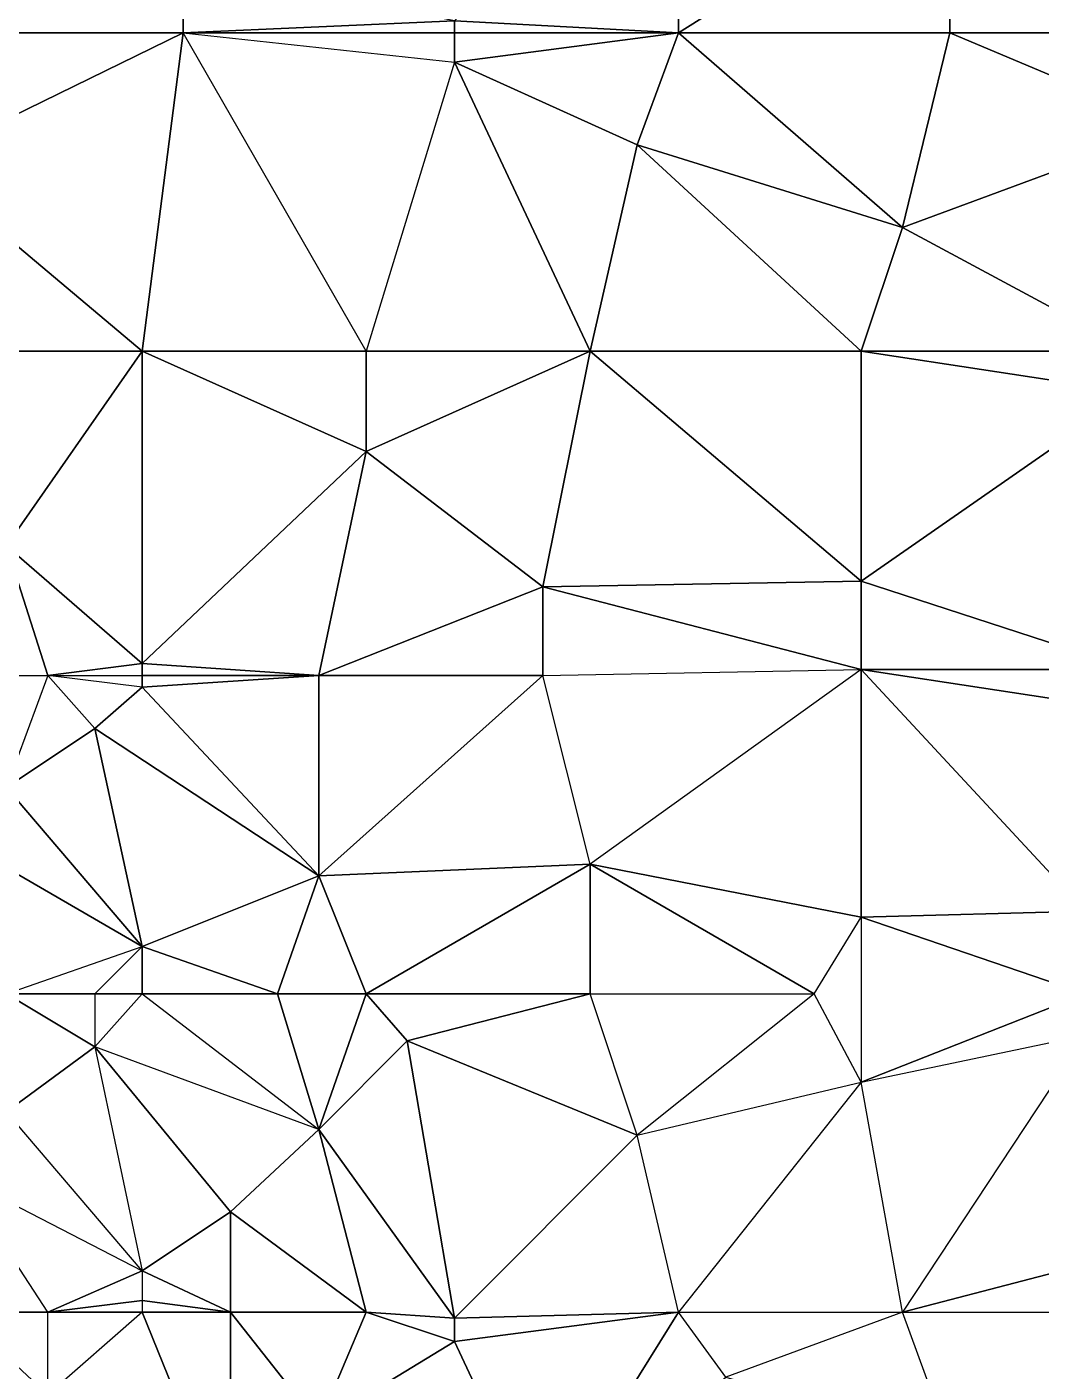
# Model space of a CAD drawing. Header units: metres. Extents: x 121.06818 to 121.07159, y 3.17836 to 3.18313.
# Drawn here: x 121.0710715 to 121.0712435, y 3.180307 to 3.180535 of the extents above; entities that cross this region are included whole.
import ezdxf

# ---------------------------------------------------------------- set-up
doc = ezdxf.new("R2010")
doc.units = ezdxf.units.M

msp = doc.modelspace()

# ---------------------------------------------------------------- linework, layer by layer
at = {"layer": 'DELAUNEY11196', "color": 252}
msp.add_3dface([(121.071106, 3.18028, 0.01051), (121.071121, 3.180298, 0.01052), (121.071106, 3.180317, 0.01051)], dxfattribs=at)
at = {"layer": 'DELAUNEY11225', "color": 252}
msp.add_3dface([(121.071159, 3.18028, 0.01053), (121.07119, 3.180306, 0.01054), (121.071182, 3.180317, 0.01054)], dxfattribs=at)
at = {"layer": 'DELAUNEY11226', "color": 252}
msp.add_3dface([(121.071228, 3.180295, 0.01055), (121.071266, 3.180305, 0.01056), (121.071266, 3.180317, 0.01056)], dxfattribs=at)
at = {"layer": 'DELAUNEY11238', "color": 252}
msp.add_3dface([(121.07106, 3.180288, 0.01048), (121.071075, 3.180303, 0.01049), (121.07106, 3.180317, 0.01048)], dxfattribs=at)
at = {"layer": 'DELAUNEY11239', "color": 252}
msp.add_3dface([(121.071121, 3.180298, 0.01052), (121.071159, 3.18028, 0.01053), (121.071144, 3.180312, 0.01053)], dxfattribs=at)
at = {"layer": 'DELAUNEY11246', "color": 252}
msp.add_3dface([(121.07119, 3.180306, 0.01054), (121.071228, 3.180295, 0.01055), (121.07122, 3.180317, 0.01055)], dxfattribs=at)
at = {"layer": 'DELAUNEY11262', "color": 252}
msp.add_3dface([(121.071075, 3.180303, 0.01049), (121.071106, 3.18028, 0.01051), (121.071091, 3.180317, 0.0105)], dxfattribs=at)
at = {"layer": 'DELAUNEY11263', "color": 252}
msp.add_3dface([(121.071121, 3.180298, 0.01052), (121.071144, 3.180312, 0.01053), (121.071129, 3.180317, 0.01052)], dxfattribs=at)
at = {"layer": 'DELAUNEY11264', "color": 252}
msp.add_3dface([(121.071144, 3.180312, 0.01053), (121.071159, 3.18028, 0.01053), (121.071182, 3.180317, 0.01054)], dxfattribs=at)
at = {"layer": 'DELAUNEY11295', "color": 252}
msp.add_3dface([(121.071091, 3.180317, 0.0105), (121.071075, 3.180303, 0.01049), (121.071075, 3.180317, 0.01049)], dxfattribs=at)
at = {"layer": 'DELAUNEY11296', "color": 252}
msp.add_3dface([(121.071091, 3.180317, 0.0105), (121.071106, 3.18028, 0.01051), (121.071106, 3.180317, 0.01051)], dxfattribs=at)
at = {"layer": 'DELAUNEY11306', "color": 252}
msp.add_3dface([(121.071091, 3.180317, 0.0105), (121.071106, 3.180317, 0.01051), (121.071091, 3.180319, 0.0105)], dxfattribs=at)
at = {"layer": 'DELAUNEY11307', "color": 252}
msp.add_3dface([(121.071106, 3.180317, 0.01051), (121.071121, 3.180298, 0.01052), (121.071129, 3.180317, 0.01052)], dxfattribs=at)
at = {"layer": 'DELAUNEY11308', "color": 252}
msp.add_3dface([(121.07119, 3.180306, 0.01054), (121.071182, 3.180317, 0.01054), (121.07122, 3.180317, 0.01055)], dxfattribs=at)
at = {"layer": 'DELAUNEY11309', "color": 252}
msp.add_3dface([(121.071228, 3.180295, 0.01055), (121.07122, 3.180317, 0.01055), (121.071266, 3.180317, 0.01056)], dxfattribs=at)
at = {"layer": 'DELAUNEY11324', "color": 252}
msp.add_3dface([(121.071144, 3.180312, 0.01053), (121.071182, 3.180317, 0.01054), (121.071144, 3.180316, 0.01053)], dxfattribs=at)
at = {"layer": 'DELAUNEY11343', "color": 252}
msp.add_3dface([(121.07106, 3.180317, 0.01048), (121.071075, 3.180303, 0.01049), (121.071075, 3.180317, 0.01049)], dxfattribs=at)
at = {"layer": 'DELAUNEY11344', "color": 252}
msp.add_3dface([(121.071129, 3.180317, 0.01052), (121.071144, 3.180312, 0.01053), (121.071144, 3.180316, 0.01053)], dxfattribs=at)
at = {"layer": 'DELAUNEY11381', "color": 252}
msp.add_3dface([(121.07106, 3.180317, 0.01048), (121.071075, 3.180317, 0.01049), (121.07106, 3.18034, 0.01048)], dxfattribs=at)
at = {"layer": 'DELAUNEY11382', "color": 252}
msp.add_3dface([(121.071091, 3.180317, 0.0105), (121.071075, 3.180317, 0.01049), (121.071091, 3.180319, 0.0105)], dxfattribs=at)
at = {"layer": 'DELAUNEY11383', "color": 252}
msp.add_3dface([(121.071106, 3.180317, 0.01051), (121.071129, 3.180317, 0.01052), (121.071106, 3.180334, 0.01051)], dxfattribs=at)
at = {"layer": 'DELAUNEY11400', "color": 252}
msp.add_3dface([(121.07122, 3.180317, 0.01055), (121.071266, 3.180317, 0.01056), (121.071266, 3.180329, 0.01056)], dxfattribs=at)
at = {"layer": 'DELAUNEY11411', "color": 252}
msp.add_3dface([(121.071091, 3.180319, 0.0105), (121.071075, 3.180317, 0.01049), (121.071091, 3.180324, 0.0105)], dxfattribs=at)
at = {"layer": 'DELAUNEY11412', "color": 252}
msp.add_3dface([(121.071129, 3.180317, 0.01052), (121.071144, 3.180316, 0.01053), (121.071121, 3.180348, 0.01052)], dxfattribs=at)
at = {"layer": 'DELAUNEY11413', "color": 252}
msp.add_3dface([(121.071144, 3.180316, 0.01053), (121.071182, 3.180317, 0.01054), (121.071175, 3.180347, 0.01054)], dxfattribs=at)
at = {"layer": 'DELAUNEY11424', "color": 252}
msp.add_3dface([(121.071091, 3.180319, 0.0105), (121.071106, 3.180317, 0.01051), (121.071091, 3.180324, 0.0105)], dxfattribs=at)
at = {"layer": 'DELAUNEY11437', "color": 252}
msp.add_3dface([(121.071091, 3.180324, 0.0105), (121.071075, 3.180317, 0.01049), (121.07106, 3.18034, 0.01048)], dxfattribs=at)
at = {"layer": 'DELAUNEY11438', "color": 252}
msp.add_3dface([(121.071091, 3.180324, 0.0105), (121.071106, 3.180317, 0.01051), (121.071106, 3.180334, 0.01051)], dxfattribs=at)
at = {"layer": 'DELAUNEY11450', "color": 252}
msp.add_3dface([(121.071091, 3.180324, 0.0105), (121.071106, 3.180334, 0.01051), (121.071083, 3.180362, 0.0105)], dxfattribs=at)
at = {"layer": 'DELAUNEY11451', "color": 252}
msp.add_3dface([(121.071182, 3.180317, 0.01054), (121.07122, 3.180317, 0.01055), (121.071213, 3.180356, 0.01055)], dxfattribs=at)
at = {"layer": 'DELAUNEY11452', "color": 252}
msp.add_3dface([(121.07122, 3.180317, 0.01055), (121.071266, 3.180329, 0.01056), (121.071251, 3.180364, 0.01056)], dxfattribs=at)
at = {"layer": 'DELAUNEY11457', "color": 252}
msp.add_3dface([(121.071106, 3.180334, 0.01051), (121.071129, 3.180317, 0.01052), (121.071121, 3.180348, 0.01052)], dxfattribs=at)
at = {"layer": 'DELAUNEY11465', "color": 252}
msp.add_3dface([(121.071144, 3.180316, 0.01053), (121.071175, 3.180347, 0.01054), (121.071136, 3.180363, 0.01053)], dxfattribs=at)
at = {"layer": 'DELAUNEY11466', "color": 252}
msp.add_3dface([(121.071182, 3.180317, 0.01054), (121.071175, 3.180347, 0.01054), (121.071213, 3.180356, 0.01055)], dxfattribs=at)
at = {"layer": 'DELAUNEY11486', "color": 252}
msp.add_3dface([(121.071106, 3.180334, 0.01051), (121.071121, 3.180348, 0.01052), (121.071083, 3.180362, 0.0105)], dxfattribs=at)
at = {"layer": 'DELAUNEY11487', "color": 252}
msp.add_3dface([(121.07122, 3.180317, 0.01055), (121.071213, 3.180356, 0.01055), (121.071251, 3.180364, 0.01056)], dxfattribs=at)
at = {"layer": 'DELAUNEY11494', "color": 252}
msp.add_3dface([(121.07106, 3.18034, 0.01048), (121.071091, 3.180324, 0.0105), (121.071068, 3.180351, 0.01049)], dxfattribs=at)
at = {"layer": 'DELAUNEY11496', "color": 252}
msp.add_3dface([(121.071091, 3.180324, 0.0105), (121.071068, 3.180351, 0.01049), (121.071083, 3.180362, 0.0105)], dxfattribs=at)
at = {"layer": 'DELAUNEY11497', "color": 252}
msp.add_3dface([(121.071121, 3.180348, 0.01052), (121.071144, 3.180316, 0.01053), (121.071136, 3.180363, 0.01053)], dxfattribs=at)
at = {"layer": 'DELAUNEY11515', "color": 252}
msp.add_3dface([(121.071175, 3.180347, 0.01054), (121.071213, 3.180356, 0.01055), (121.071205, 3.180371, 0.01055)], dxfattribs=at)
at = {"layer": 'DELAUNEY11527', "color": 252}
msp.add_3dface([(121.071121, 3.180348, 0.01052), (121.071136, 3.180363, 0.01053), (121.071129, 3.180371, 0.01053)], dxfattribs=at)
at = {"layer": 'DELAUNEY11539', "color": 252}
msp.add_3dface([(121.071083, 3.180362, 0.0105), (121.071068, 3.180351, 0.01049), (121.071068, 3.180371, 0.01049)], dxfattribs=at)
at = {"layer": 'DELAUNEY11540', "color": 252}
msp.add_3dface([(121.071136, 3.180363, 0.01053), (121.071175, 3.180347, 0.01054), (121.071167, 3.180371, 0.01054)], dxfattribs=at)
at = {"layer": 'DELAUNEY11541', "color": 252}
msp.add_3dface([(121.071213, 3.180356, 0.01055), (121.071251, 3.180364, 0.01056), (121.071251, 3.180371, 0.01056)], dxfattribs=at)
at = {"layer": 'DELAUNEY11603', "color": 252}
msp.add_3dface([(121.071083, 3.180362, 0.0105), (121.071091, 3.180371, 0.01051), (121.071121, 3.180348, 0.01052)], dxfattribs=at)
at = {"layer": 'DELAUNEY11604', "color": 252}
msp.add_3dface([(121.071083, 3.180362, 0.0105), (121.071091, 3.180371, 0.01051), (121.071083, 3.180371, 0.0105)], dxfattribs=at)
at = {"layer": 'DELAUNEY11605', "color": 252}
msp.add_3dface([(121.071091, 3.180371, 0.01051), (121.071121, 3.180348, 0.01052), (121.071114, 3.180371, 0.01052)], dxfattribs=at)
at = {"layer": 'DELAUNEY11606', "color": 252}
msp.add_3dface([(121.071114, 3.180371, 0.01052), (121.071121, 3.180348, 0.01052), (121.071129, 3.180371, 0.01053)], dxfattribs=at)
at = {"layer": 'DELAUNEY11607', "color": 252}
msp.add_3dface([(121.071136, 3.180363, 0.01053), (121.071167, 3.180371, 0.01054), (121.071129, 3.180371, 0.01053)], dxfattribs=at)
at = {"layer": 'DELAUNEY11608', "color": 252}
msp.add_3dface([(121.071175, 3.180347, 0.01054), (121.071167, 3.180371, 0.01054), (121.071205, 3.180371, 0.01055)], dxfattribs=at)
at = {"layer": 'DELAUNEY11623', "color": 252}
msp.add_3dface([(121.071091, 3.180371, 0.01051), (121.071114, 3.180371, 0.01052), (121.071091, 3.180379, 0.01051)], dxfattribs=at)
at = {"layer": 'DELAUNEY11624', "color": 252}
msp.add_3dface([(121.071213, 3.180356, 0.01055), (121.071205, 3.180371, 0.01055), (121.071213, 3.180384, 0.01055)], dxfattribs=at)
at = {"layer": 'DELAUNEY11642', "color": 252}
msp.add_3dface([(121.071083, 3.180362, 0.0105), (121.071068, 3.180371, 0.01049), (121.071083, 3.180371, 0.0105)], dxfattribs=at)
at = {"layer": 'DELAUNEY11643', "color": 252}
msp.add_3dface([(121.071114, 3.180371, 0.01052), (121.071129, 3.180371, 0.01053), (121.071121, 3.180391, 0.01053)], dxfattribs=at)
at = {"layer": 'DELAUNEY11666', "color": 252}
msp.add_3dface([(121.071083, 3.180371, 0.0105), (121.071068, 3.180371, 0.01049), (121.071091, 3.180379, 0.01051)], dxfattribs=at)
at = {"layer": 'DELAUNEY11667', "color": 252}
msp.add_3dface([(121.071167, 3.180371, 0.01054), (121.071205, 3.180371, 0.01055), (121.071167, 3.180393, 0.01054)], dxfattribs=at)
at = {"layer": 'DELAUNEY11668', "color": 252}
msp.add_3dface([(121.071213, 3.180356, 0.01055), (121.071251, 3.180371, 0.01056), (121.071213, 3.180384, 0.01055)], dxfattribs=at)
at = {"layer": 'DELAUNEY11680', "color": 252}
msp.add_3dface([(121.071083, 3.180371, 0.0105), (121.071091, 3.180371, 0.01051), (121.071091, 3.180379, 0.01051)], dxfattribs=at)
at = {"layer": 'DELAUNEY11697', "color": 252}
msp.add_3dface([(121.071205, 3.180371, 0.01055), (121.071213, 3.180384, 0.01055), (121.071167, 3.180393, 0.01054)], dxfattribs=at)
at = {"layer": 'DELAUNEY11698', "color": 252}
msp.add_3dface([(121.071213, 3.180384, 0.01055), (121.071251, 3.180371, 0.01056), (121.071251, 3.180385, 0.01056)], dxfattribs=at)
at = {"layer": 'DELAUNEY11718', "color": 252}
msp.add_3dface([(121.071091, 3.180379, 0.01051), (121.071114, 3.180371, 0.01052), (121.071121, 3.180391, 0.01053)], dxfattribs=at)
at = {"layer": 'DELAUNEY11727', "color": 252}
msp.add_3dface([(121.071121, 3.180391, 0.01053), (121.071129, 3.180371, 0.01053), (121.071167, 3.180393, 0.01054)], dxfattribs=at)
at = {"layer": 'DELAUNEY11734', "color": 252}
msp.add_3dface([(121.071129, 3.180371, 0.01053), (121.071167, 3.180371, 0.01054), (121.071167, 3.180393, 0.01054)], dxfattribs=at)
at = {"layer": 'DELAUNEY11735', "color": 252}
msp.add_3dface([(121.071213, 3.180384, 0.01055), (121.071251, 3.180385, 0.01056), (121.071213, 3.180426, 0.01055)], dxfattribs=at)
at = {"layer": 'DELAUNEY11751', "color": 252}
msp.add_3dface([(121.071068, 3.180371, 0.01049), (121.071091, 3.180379, 0.01051), (121.07106, 3.180397, 0.01049)], dxfattribs=at)
at = {"layer": 'DELAUNEY11762', "color": 252}
msp.add_3dface([(121.071091, 3.180379, 0.01051), (121.071121, 3.180391, 0.01053), (121.071083, 3.180416, 0.01051)], dxfattribs=at)
at = {"layer": 'DELAUNEY11774', "color": 252}
msp.add_3dface([(121.07106, 3.180397, 0.01049), (121.071091, 3.180379, 0.01051), (121.071068, 3.180406, 0.0105)], dxfattribs=at)
at = {"layer": 'DELAUNEY11775', "color": 252}
msp.add_3dface([(121.071167, 3.180393, 0.01054), (121.071213, 3.180384, 0.01055), (121.071213, 3.180426, 0.01055)], dxfattribs=at)
at = {"layer": 'DELAUNEY11783', "color": 252}
msp.add_3dface([(121.071068, 3.180406, 0.0105), (121.071091, 3.180379, 0.01051), (121.071083, 3.180416, 0.01051)], dxfattribs=at)
at = {"layer": 'DELAUNEY11784', "color": 252}
msp.add_3dface([(121.071121, 3.180391, 0.01053), (121.071167, 3.180393, 0.01054), (121.071159, 3.180425, 0.01054)], dxfattribs=at)
at = {"layer": 'DELAUNEY11823', "color": 252}
msp.add_3dface([(121.071068, 3.180406, 0.0105), (121.071083, 3.180416, 0.01051), (121.071075, 3.180425, 0.01051)], dxfattribs=at)
at = {"layer": 'DELAUNEY11824', "color": 252}
msp.add_3dface([(121.071251, 3.180385, 0.01056), (121.071259, 3.180419, 0.01056), (121.071213, 3.180426, 0.01055)], dxfattribs=at)
at = {"layer": 'DELAUNEY11860', "color": 252}
msp.add_3dface([(121.071083, 3.180416, 0.01051), (121.071121, 3.180391, 0.01053), (121.071091, 3.180423, 0.01052)], dxfattribs=at)
at = {"layer": 'DELAUNEY11861', "color": 252}
msp.add_3dface([(121.071083, 3.180416, 0.01051), (121.071091, 3.180423, 0.01052), (121.071075, 3.180425, 0.01051)], dxfattribs=at)
at = {"layer": 'DELAUNEY11862', "color": 252}
msp.add_3dface([(121.071091, 3.180423, 0.01052), (121.071121, 3.180391, 0.01053), (121.071121, 3.180425, 0.01053)], dxfattribs=at)
at = {"layer": 'DELAUNEY11886', "color": 252}
msp.add_3dface([(121.071121, 3.180391, 0.01053), (121.071159, 3.180425, 0.01054), (121.071121, 3.180425, 0.01053)], dxfattribs=at)
at = {"layer": 'DELAUNEY11887', "color": 252}
msp.add_3dface([(121.071167, 3.180393, 0.01054), (121.071159, 3.180425, 0.01054), (121.071213, 3.180426, 0.01055)], dxfattribs=at)
at = {"layer": 'DELAUNEY11905', "color": 252}
msp.add_3dface([(121.071213, 3.180426, 0.01055), (121.071259, 3.180419, 0.01056), (121.071259, 3.180426, 0.01056)], dxfattribs=at)
at = {"layer": 'DELAUNEY11920', "color": 252}
msp.add_3dface([(121.071091, 3.180423, 0.01052), (121.071121, 3.180425, 0.01053), (121.071091, 3.180425, 0.01052)], dxfattribs=at)
at = {"layer": 'DELAUNEY11921', "color": 252}
msp.add_3dface([(121.071091, 3.180423, 0.01052), (121.071121, 3.180425, 0.01053), (121.071091, 3.180427, 0.01052)], dxfattribs=at)
at = {"layer": 'DELAUNEY11922', "color": 252}
msp.add_3dface([(121.071121, 3.180425, 0.01053), (121.071159, 3.180425, 0.01054), (121.071159, 3.18044, 0.01054)], dxfattribs=at)
at = {"layer": 'DELAUNEY11934', "color": 252}
msp.add_3dface([(121.071068, 3.180406, 0.0105), (121.07106, 3.180425, 0.0105), (121.071075, 3.180425, 0.01051)], dxfattribs=at)
at = {"layer": 'DELAUNEY11962', "color": 252}
msp.add_3dface([(121.071159, 3.180425, 0.01054), (121.071213, 3.180426, 0.01055), (121.071159, 3.18044, 0.01054)], dxfattribs=at)
at = {"layer": 'DELAUNEY11979', "color": 252}
msp.add_3dface([(121.07106, 3.180425, 0.0105), (121.071075, 3.180425, 0.01051), (121.071068, 3.180447, 0.01051)], dxfattribs=at)
at = {"layer": 'DELAUNEY11991', "color": 252}
msp.add_3dface([(121.071091, 3.180425, 0.01052), (121.071091, 3.180423, 0.01052), (121.071075, 3.180425, 0.01051)], dxfattribs=at)
at = {"layer": 'DELAUNEY11992', "color": 252}
msp.add_3dface([(121.071091, 3.180425, 0.01052), (121.071091, 3.180423, 0.01052), (121.071091, 3.180427, 0.01052)], dxfattribs=at)
at = {"layer": 'DELAUNEY11993', "color": 252}
msp.add_3dface([(121.071213, 3.180426, 0.01055), (121.071259, 3.180426, 0.01056), (121.071213, 3.180441, 0.01055)], dxfattribs=at)
at = {"layer": 'DELAUNEY12003', "color": 252}
msp.add_3dface([(121.071075, 3.180425, 0.01051), (121.071091, 3.180425, 0.01052), (121.071091, 3.180427, 0.01052)], dxfattribs=at)
at = {"layer": 'DELAUNEY12004', "color": 252}
msp.add_3dface([(121.071091, 3.180427, 0.01052), (121.071091, 3.180425, 0.01052), (121.071121, 3.180425, 0.01053)], dxfattribs=at)
at = {"layer": 'DELAUNEY12014', "color": 252}
msp.add_3dface([(121.071075, 3.180425, 0.01051), (121.071091, 3.180427, 0.01052), (121.071068, 3.180447, 0.01051)], dxfattribs=at)
at = {"layer": 'DELAUNEY12026', "color": 252}
msp.add_3dface([(121.071091, 3.180427, 0.01052), (121.071121, 3.180425, 0.01053), (121.071129, 3.180463, 0.01053)], dxfattribs=at)
at = {"layer": 'DELAUNEY12041', "color": 252}
msp.add_3dface([(121.071121, 3.180425, 0.01053), (121.071159, 3.18044, 0.01054), (121.071129, 3.180463, 0.01053)], dxfattribs=at)
at = {"layer": 'DELAUNEY12057', "color": 252}
msp.add_3dface([(121.071159, 3.18044, 0.01054), (121.071213, 3.180426, 0.01055), (121.071213, 3.180441, 0.01055)], dxfattribs=at)
at = {"layer": 'DELAUNEY12058', "color": 252}
msp.add_3dface([(121.071159, 3.18044, 0.01054), (121.071213, 3.180441, 0.01055), (121.071167, 3.18048, 0.01054)], dxfattribs=at)
at = {"layer": 'DELAUNEY12069', "color": 252}
msp.add_3dface([(121.071213, 3.180441, 0.01055), (121.071259, 3.180426, 0.01056), (121.071259, 3.180473, 0.01056)], dxfattribs=at)
at = {"layer": 'DELAUNEY12094', "color": 252}
msp.add_3dface([(121.071068, 3.180447, 0.01051), (121.071091, 3.180427, 0.01052), (121.071091, 3.18048, 0.01052)], dxfattribs=at)
at = {"layer": 'DELAUNEY12108', "color": 252}
msp.add_3dface([(121.071129, 3.180463, 0.01053), (121.071159, 3.18044, 0.01054), (121.071167, 3.18048, 0.01054)], dxfattribs=at)
at = {"layer": 'DELAUNEY12130', "color": 252}
msp.add_3dface([(121.071091, 3.180427, 0.01052), (121.071129, 3.180463, 0.01053), (121.071091, 3.18048, 0.01052)], dxfattribs=at)
at = {"layer": 'DELAUNEY12145', "color": 252}
msp.add_3dface([(121.071213, 3.180441, 0.01055), (121.071259, 3.180473, 0.01056), (121.071213, 3.18048, 0.01055)], dxfattribs=at)
at = {"layer": 'DELAUNEY12158', "color": 252}
msp.add_3dface([(121.071068, 3.180447, 0.01051), (121.071091, 3.18048, 0.01052), (121.071068, 3.18048, 0.01051)], dxfattribs=at)
at = {"layer": 'DELAUNEY12165', "color": 252}
msp.add_3dface([(121.071091, 3.18048, 0.01052), (121.071129, 3.180463, 0.01053), (121.071129, 3.18048, 0.01053)], dxfattribs=at)
at = {"layer": 'DELAUNEY12177', "color": 252}
msp.add_3dface([(121.071167, 3.18048, 0.01054), (121.071213, 3.180441, 0.01055), (121.071213, 3.18048, 0.01055)], dxfattribs=at)
at = {"layer": 'DELAUNEY12197', "color": 252}
msp.add_3dface([(121.071167, 3.18048, 0.01054), (121.071213, 3.18048, 0.01055), (121.071175, 3.180515, 0.01054)], dxfattribs=at)
at = {"layer": 'DELAUNEY12215', "color": 252}
msp.add_3dface([(121.071129, 3.180463, 0.01053), (121.071167, 3.18048, 0.01054), (121.071129, 3.18048, 0.01053)], dxfattribs=at)
at = {"layer": 'DELAUNEY12216', "color": 252}
msp.add_3dface([(121.071213, 3.18048, 0.01055), (121.071259, 3.180473, 0.01056), (121.071259, 3.18048, 0.01056)], dxfattribs=at)
at = {"layer": 'DELAUNEY12236', "color": 252}
msp.add_3dface([(121.071068, 3.18048, 0.01051), (121.071091, 3.18048, 0.01052), (121.071053, 3.180512, 0.01051)], dxfattribs=at)
at = {"layer": 'DELAUNEY12270', "color": 252}
msp.add_3dface([(121.071091, 3.18048, 0.01052), (121.071129, 3.18048, 0.01053), (121.071098, 3.180534, 0.01052)], dxfattribs=at)
at = {"layer": 'DELAUNEY12283', "color": 252}
msp.add_3dface([(121.071129, 3.18048, 0.01053), (121.071167, 3.18048, 0.01054), (121.071144, 3.180529, 0.01053)], dxfattribs=at)
at = {"layer": 'DELAUNEY12301', "color": 252}
msp.add_3dface([(121.071213, 3.18048, 0.01055), (121.071259, 3.18048, 0.01056), (121.07122, 3.180501, 0.01055)], dxfattribs=at)
at = {"layer": 'DELAUNEY12343', "color": 252}
msp.add_3dface([(121.071213, 3.18048, 0.01055), (121.07122, 3.180501, 0.01055), (121.071175, 3.180515, 0.01054)], dxfattribs=at)
at = {"layer": 'DELAUNEY12357', "color": 252}
msp.add_3dface([(121.07122, 3.180501, 0.01055), (121.071259, 3.18048, 0.01056), (121.071266, 3.180518, 0.01056)], dxfattribs=at)
at = {"layer": 'DELAUNEY12387', "color": 252}
msp.add_3dface([(121.071167, 3.18048, 0.01054), (121.071175, 3.180515, 0.01054), (121.071144, 3.180529, 0.01053)], dxfattribs=at)
at = {"layer": 'DELAUNEY12416', "color": 252}
msp.add_3dface([(121.071175, 3.180515, 0.01054), (121.07122, 3.180501, 0.01055), (121.071182, 3.180534, 0.01054)], dxfattribs=at)
at = {"layer": 'DELAUNEY12436', "color": 252}
msp.add_3dface([(121.071144, 3.180529, 0.01053), (121.071129, 3.18048, 0.01053), (121.071098, 3.180534, 0.01052)], dxfattribs=at)
at = {"layer": 'DELAUNEY12449', "color": 252}
msp.add_3dface([(121.071144, 3.180529, 0.01053), (121.071175, 3.180515, 0.01054), (121.071182, 3.180534, 0.01054)], dxfattribs=at)
at = {"layer": 'DELAUNEY12450', "color": 252}
msp.add_3dface([(121.07122, 3.180501, 0.01055), (121.071266, 3.180518, 0.01056), (121.071228, 3.180534, 0.01055)], dxfattribs=at)
at = {"layer": 'DELAUNEY12466', "color": 252}
msp.add_3dface([(121.071053, 3.180512, 0.01051), (121.071091, 3.18048, 0.01052), (121.071098, 3.180534, 0.01052)], dxfattribs=at)
at = {"layer": 'DELAUNEY12481', "color": 252}
msp.add_3dface([(121.071053, 3.180512, 0.01051), (121.071098, 3.180534, 0.01052), (121.07106, 3.180534, 0.01051)], dxfattribs=at)
at = {"layer": 'DELAUNEY12511', "color": 252}
msp.add_3dface([(121.071098, 3.180534, 0.01052), (121.071144, 3.180529, 0.01053), (121.071144, 3.180534, 0.01053)], dxfattribs=at)
at = {"layer": 'DELAUNEY12512', "color": 252}
msp.add_3dface([(121.07122, 3.180501, 0.01055), (121.071228, 3.180534, 0.01055), (121.071182, 3.180534, 0.01054)], dxfattribs=at)
at = {"layer": 'DELAUNEY12529', "color": 252}
msp.add_3dface([(121.071228, 3.180534, 0.01055), (121.071266, 3.180518, 0.01056), (121.071266, 3.180534, 0.01056)], dxfattribs=at)
at = {"layer": 'DELAUNEY12549', "color": 252}
msp.add_3dface([(121.07106, 3.180534, 0.01051), (121.071098, 3.180534, 0.01052), (121.071098, 3.180545, 0.01052)], dxfattribs=at)
at = {"layer": 'DELAUNEY12585', "color": 252}
msp.add_3dface([(121.071182, 3.180534, 0.01054), (121.071228, 3.180534, 0.01055), (121.071228, 3.180563, 0.01055)], dxfattribs=at)
at = {"layer": 'DELAUNEY12592', "color": 252}
msp.add_3dface([(121.071228, 3.180534, 0.01055), (121.071266, 3.180534, 0.01056), (121.071228, 3.180563, 0.01055)], dxfattribs=at)
at = {"layer": 'DELAUNEY12616', "color": 252}
msp.add_3dface([(121.071098, 3.180534, 0.01052), (121.071144, 3.180534, 0.01053), (121.071144, 3.180536, 0.01053)], dxfattribs=at)
at = {"layer": 'DELAUNEY12617', "color": 252}
msp.add_3dface([(121.071144, 3.180534, 0.01053), (121.071144, 3.180529, 0.01053), (121.071182, 3.180534, 0.01054)], dxfattribs=at)
at = {"layer": 'DELAUNEY12634', "color": 252}
msp.add_3dface([(121.071098, 3.180534, 0.01052), (121.071144, 3.180536, 0.01053), (121.071098, 3.180545, 0.01052)], dxfattribs=at)
at = {"layer": 'DELAUNEY12635', "color": 252}
msp.add_3dface([(121.071144, 3.180536, 0.01053), (121.071144, 3.180534, 0.01053), (121.071182, 3.180534, 0.01054)], dxfattribs=at)
at = {"layer": 'DELAUNEY12649', "color": 252}
msp.add_3dface([(121.071144, 3.180536, 0.01053), (121.071182, 3.180534, 0.01054), (121.071182, 3.180577, 0.01054)], dxfattribs=at)
at = {"layer": 'DELAUNEY12666', "color": 252}
msp.add_3dface([(121.07106, 3.180534, 0.01051), (121.071098, 3.180545, 0.01052), (121.07106, 3.18056, 0.01051)], dxfattribs=at)
at = {"layer": 'DELAUNEY12712', "color": 252}
msp.add_3dface([(121.071182, 3.180534, 0.01054), (121.071228, 3.180563, 0.01055), (121.071182, 3.180577, 0.01054)], dxfattribs=at)
at = {"layer": 'DELAUNEY12723', "color": 252}
msp.add_3dface([(121.071228, 3.180563, 0.01055), (121.071266, 3.180534, 0.01056), (121.071266, 3.180571, 0.01056)], dxfattribs=at)

doc.saveas('drawing.dxf')
